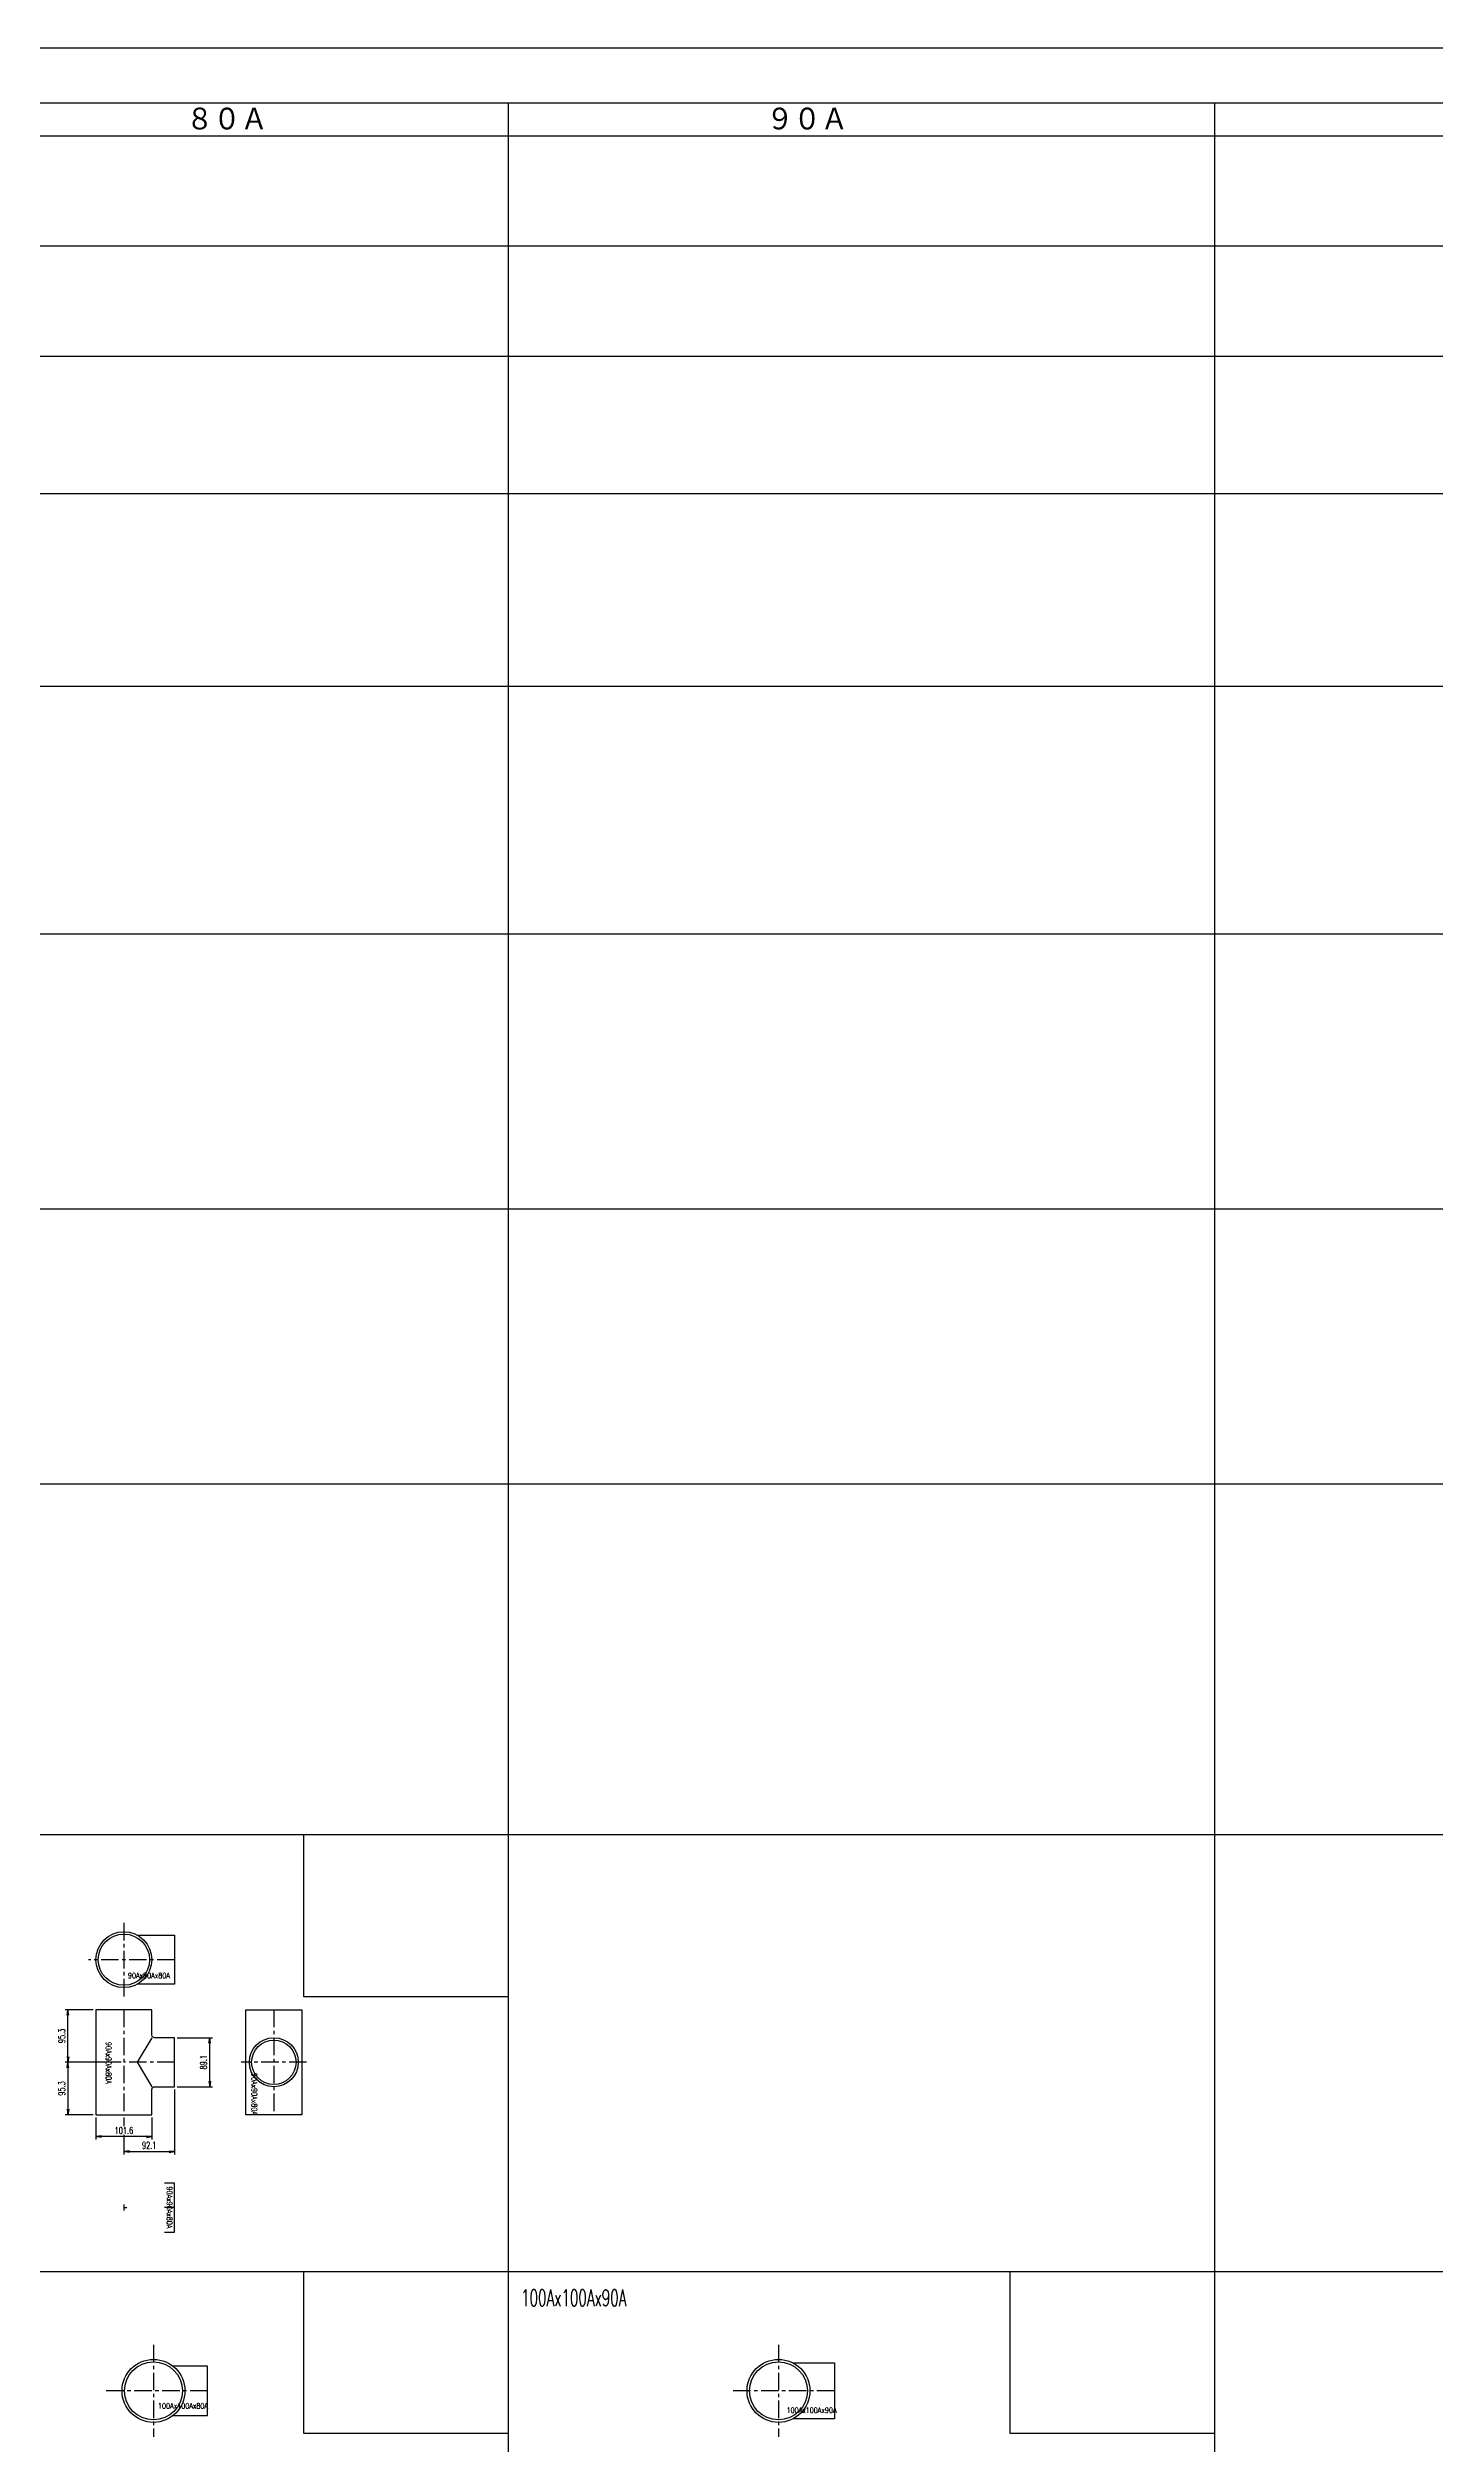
# Model space of a CAD drawing. Header units: millimetres. Extents: x 2090 to 42062, y -14812 to 2738.
# Drawn here: x 14671 to 17192, y -2548 to 1808 of the extents above; entities that cross this region are included whole.
import ezdxf

# ---------------------------------------------------------------- set-up
doc = ezdxf.new("R2010")
doc.units = ezdxf.units.MM
doc.header["$PDMODE"] = 35
doc.linetypes.add('CENTER', pattern=[50.8, 31.75, -6.35, 6.35, -6.35])
for name, color, linetype in [('#配管（SUS)', 220, 'Continuous'), ('DIM', 1, 'Continuous'), ('skeleton', 7, 'Continuous')]:
    doc.layers.add(name, color=color, linetype=linetype)
doc.styles.add('kpk', font='romans.shx', dxfattribs={"width": 0.7, "bigfont": 'extfont2.shx'})
doc.styles.get("Standard").update_dxf_attribs({"font": 'romans.shx', "bigfont": 'extfont.shx'})
doc.dimstyles.new('1／5～KPK', dxfattribs={"dimscale": 5, "dimtxt": 2.5, "dimasz": 2, "dimexe": 1, "dimexo": 1, "dimgap": 1, "dimtad": 3, "dimdsep": 46, "dimtxsty": 'kpk', "dimblk": 'OPEN', "dimcen": 2.5, "dimclrd": 9, "dimclre": 9, "dimclrt": 4, "dimadec": 1, "dimazin": 2, "dimtfac": 1, "dimtmove": 0, "dimatfit": 2, "dimldrblk": 'OPEN', "dimfxl": 1, "dimtfill": 1, "dimlwd": -1, "dimlwe": -1, "dimarcsym": 1})

# ---------------------------------------------------------------- blocks, each defined once
blk = doc.blocks.new('_Open')
at = {"color": 0, "linetype": 'ByBlock', "lineweight": -2}
for p, q in [((-1, 0.17), (0, 0)), ((-1, -0.17), (0, 0)), ((0, 0), (-1, 0))]:
    blk.add_line(p, q, dxfattribs=at)
blk = doc.blocks.new('*D408')
at = {"layer": 'Defpoints', "color": 0, "linetype": 'ByBlock', "transparency": 16777216}
for p in [(14707.3, -1758.4), (14758.2, -1758.4), (14809, -1853.7)]:
    blk.add_point(p, dxfattribs=at)
at = {"layer": 'DIM', "color": 9, "transparency": 16777216}
for p, q in [((14753.2, -1758.4), (14702.3, -1758.4)), ((14707.3, -1843.7), (14707.3, -1768.4)), ((14804, -1853.7), (14702.3, -1853.7))]:
    blk.add_line(p, q, dxfattribs=at)
at = {"layer": 'DIM', "color": 9, "linetype": 'ByBlock', "transparency": 16777216, "xscale": 10, "yscale": 10, "zscale": 10}
for p, rotation in [((14707.3, -1758.4), 90), ((14707.3, -1853.7), 270)]:
    blk.add_blockref('_Open', p, dxfattribs=dict(at, rotation=rotation))
at = {"layer": 'DIM', "color": 4, "linetype": 'ByBlock', "transparency": 16777216, "insert": (14696.1, -1806), "char_height": 12.5, "attachment_point": 5, "rotation": 90, "style": 'kpk', "bg_fill": 3, "box_fill_scale": 1.1, "bg_fill_color": 256, "bg_fill_true_color": 13158600, "bg_fill_transparency": 0}
blk.add_mtext('95.3', dxfattribs=at)
blk = doc.blocks.new('*D409')
at = {"layer": 'Defpoints', "color": 0, "linetype": 'ByBlock', "transparency": 16777216}
for p in [(14809, -1853.7), (14707.3, -1949), (14758.2, -1949)]:
    blk.add_point(p, dxfattribs=at)
at = {"layer": 'DIM', "color": 9, "transparency": 16777216}
for p, q in [((14804, -1853.7), (14702.3, -1853.7)), ((14707.3, -1863.7), (14707.3, -1939)), ((14753.2, -1949), (14702.3, -1949))]:
    blk.add_line(p, q, dxfattribs=at)
at = {"layer": 'DIM', "color": 9, "linetype": 'ByBlock', "transparency": 16777216, "xscale": 10, "yscale": 10, "zscale": 10}
for p, rotation in [((14707.3, -1853.7), 90), ((14707.3, -1949), 270)]:
    blk.add_blockref('_Open', p, dxfattribs=dict(at, rotation=rotation))
at = {"layer": 'DIM', "color": 4, "linetype": 'ByBlock', "transparency": 16777216, "insert": (14696.1, -1901.3), "char_height": 12.5, "attachment_point": 5, "rotation": 90, "style": 'kpk', "bg_fill": 3, "box_fill_scale": 1.1, "bg_fill_color": 256, "bg_fill_true_color": 13158600, "bg_fill_transparency": 0}
blk.add_mtext('95.3', dxfattribs=at)
blk = doc.blocks.new('*D410')
at = {"layer": 'Defpoints', "color": 0, "linetype": 'ByBlock', "transparency": 16777216}
for p in [(14901.1, -1898.2), (14809, -1949), (14901.1, -2016.1)]:
    blk.add_point(p, dxfattribs=at)
at = {"layer": 'DIM', "color": 9, "transparency": 16777216}
for p, q in [((14901.1, -1903.2), (14901.1, -2021.1)), ((14809, -1954), (14809, -2021.1)), ((14819, -2016.1), (14891.1, -2016.1))]:
    blk.add_line(p, q, dxfattribs=at)
at = {"layer": 'DIM', "color": 9, "linetype": 'ByBlock', "transparency": 16777216, "xscale": 10, "yscale": 10, "zscale": 10, "rotation": 180}
blk.add_blockref('_Open', (14809, -2016.1), dxfattribs=at)
at = {"layer": 'DIM', "color": 9, "linetype": 'ByBlock', "transparency": 16777216, "xscale": 10, "yscale": 10, "zscale": 10}
blk.add_blockref('_Open', (14901.1, -2016.1), dxfattribs=at)
at = {"layer": 'DIM', "color": 4, "linetype": 'ByBlock', "transparency": 16777216, "insert": (14855, -2004.8), "char_height": 12.5, "attachment_point": 5, "style": 'kpk', "bg_fill": 3, "box_fill_scale": 1.1, "bg_fill_color": 256, "bg_fill_true_color": 13158600, "bg_fill_transparency": 0}
blk.add_mtext('92.1', dxfattribs=at)
blk = doc.blocks.new('*D411')
at = {"layer": 'Defpoints', "color": 0, "linetype": 'ByBlock', "transparency": 16777216}
for p in [(14758.2, -1949), (14859.8, -1949), (14758.2, -1988.9)]:
    blk.add_point(p, dxfattribs=at)
at = {"layer": 'DIM', "color": 9, "transparency": 16777216}
for p, q in [((14758.2, -1954), (14758.2, -1993.9)), ((14859.8, -1954), (14859.8, -1993.9)), ((14849.8, -1988.9), (14768.2, -1988.9))]:
    blk.add_line(p, q, dxfattribs=at)
at = {"layer": 'DIM', "color": 9, "linetype": 'ByBlock', "transparency": 16777216, "xscale": 10, "yscale": 10, "zscale": 10, "rotation": 180}
blk.add_blockref('_Open', (14758.2, -1988.9), dxfattribs=at)
at = {"layer": 'DIM', "color": 9, "linetype": 'ByBlock', "transparency": 16777216, "xscale": 10, "yscale": 10, "zscale": 10}
blk.add_blockref('_Open', (14859.8, -1988.9), dxfattribs=at)
at = {"layer": 'DIM', "color": 4, "linetype": 'ByBlock', "transparency": 16777216, "insert": (14809, -1977.7), "char_height": 12.5, "attachment_point": 5, "style": 'kpk', "bg_fill": 3, "box_fill_scale": 1.1, "bg_fill_color": 256, "bg_fill_true_color": 13158600, "bg_fill_transparency": 0}
blk.add_mtext('101.6', dxfattribs=at)
blk = doc.blocks.new('*D412')
at = {"layer": 'Defpoints', "color": 0, "linetype": 'ByBlock', "transparency": 16777216}
for p in [(14901.1, -1809.1), (14964.9, -1809.1), (14901.1, -1898.2)]:
    blk.add_point(p, dxfattribs=at)
at = {"layer": 'DIM', "color": 9, "transparency": 16777216}
for p, q in [((14906.1, -1809.1), (14969.9, -1809.1)), ((14964.9, -1888.2), (14964.9, -1819.1)), ((14906.1, -1898.2), (14969.9, -1898.2))]:
    blk.add_line(p, q, dxfattribs=at)
at = {"layer": 'DIM', "color": 9, "linetype": 'ByBlock', "transparency": 16777216, "xscale": 10, "yscale": 10, "zscale": 10}
for p, rotation in [((14964.9, -1809.1), 90), ((14964.9, -1898.2), 270)]:
    blk.add_blockref('_Open', p, dxfattribs=dict(at, rotation=rotation))
at = {"layer": 'DIM', "color": 4, "linetype": 'ByBlock', "transparency": 16777216, "insert": (14953.7, -1853.7), "char_height": 12.5, "attachment_point": 5, "rotation": 90, "style": 'kpk', "bg_fill": 3, "box_fill_scale": 1.1, "bg_fill_color": 256, "bg_fill_true_color": 13158600, "bg_fill_transparency": 0}
blk.add_mtext('89.1', dxfattribs=at)
blk = doc.blocks.new('（SUS)90A×80A-RT-1')
at = {"layer": '#配管（SUS)', "color": 2, "linetype": 'CENTER'}
for p, q in [((0, 95.3), (0, -95.3)), ((92.1, 0), (0, 0))]:
    blk.add_line(p, q, dxfattribs=at)
at = {"layer": '#配管（SUS)', "color": 0, "linetype": 'ByBlock'}
blk.add_lwpolyline([(55.8, 44.6, -0.414214), (50.8, 49.6), (50.8, 95.3), (-50.8, 95.3), (-50.8, -95.3), (50.8, -95.3), (50.8, -49.5, -0.414214), (55.8, -44.5), (92.1, -44.5), (92.1, 44.6)], format="xyb", close=True, dxfattribs=at)
blk.add_lwpolyline([(50.8, 44.6), (24.4, 0), (50.8, -44.5)], dxfattribs=at)
at = {"layer": 'Defpoints', "color": 5, "insert": (-27.8, -1.1), "char_height": 10, "attachment_point": 5, "rotation": 270}
blk.add_mtext('{\\W0.7;90Ax90Ax80A}', dxfattribs=at)
blk = doc.blocks.new('（SUS)90A×80A-RT-2')
at = {"layer": '#配管（SUS)', "color": 2, "linetype": 'CENTER'}
for p, q in [((0, 95.3), (0, -95.3)), ((59.6, 0), (-59.6, 0))]:
    blk.add_line(p, q, dxfattribs=at)
at = {"layer": '#配管（SUS)', "color": 0, "linetype": 'ByBlock'}
blk.add_lwpolyline([(50.8, 95.3), (50.8, -95.3), (-50.8, -95.3), (-50.8, 95.3)], close=True, dxfattribs=at)
for radius in [44.5, 40.4]:
    blk.add_circle((0, 0), radius, dxfattribs=at)
at = {"layer": 'Defpoints', "color": 5, "insert": (-35.3, -57.6), "char_height": 10, "attachment_point": 5, "rotation": 270}
blk.add_mtext('{\\W0.7;90Ax90Ax80A}', dxfattribs=at)
blk = doc.blocks.new('（SUS)90A×80A-RT-3')
at = {"layer": '#配管（SUS)', "color": 2, "linetype": 'CENTER'}
for p, q in [((0, 66.7), (0, -66.7)), ((92.1, 0), (-64.6, 0))]:
    blk.add_line(p, q, dxfattribs=at)
at = {"layer": '#配管（SUS)', "color": 0, "linetype": 'ByBlock'}
blk.add_lwpolyline([(24.4, 44.5), (92.1, 44.5), (92.1, -44.5), (24.4, -44.5)], dxfattribs=at)
for radius in [50.8, 46.6]:
    blk.add_circle((0, 0), radius, dxfattribs=at)
at = {"layer": 'Defpoints', "color": 5, "insert": (45.5, -28.9), "char_height": 10, "attachment_point": 5}
blk.add_mtext('{\\W0.7;90Ax90Ax80A}', dxfattribs=at)
blk = doc.blocks.new('（SUS)90A×80A-RT-6')
at = {"layer": '#配管（SUS)', "color": 2, "linetype": 'CENTER'}
for p, q in [((0, 5.3), (0, -5.3)), ((0, 0), (5.3, 0)), ((92.1, 0), (74, 0))]:
    blk.add_line(p, q, dxfattribs=at)
at = {"layer": '#配管（SUS)', "color": 0, "linetype": 'ByBlock'}
blk.add_lwpolyline([(74, -44.6), (92.1, -44.6), (92.1, 44.5), (74, 44.5)], dxfattribs=at)
at = {"layer": 'Defpoints', "color": 5, "insert": (83, 0), "char_height": 10, "attachment_point": 5, "rotation": 270}
blk.add_mtext('{\\W0.7;90Ax90Ax80A}', dxfattribs=at)
blk = doc.blocks.new('（SUS)100A×80A-RT-3')
at = {"layer": '#配管（SUS)', "color": 2, "linetype": 'CENTER'}
for p, q in [((0, 83.8), (0, -83.8)), ((98.4, 0), (-85.7, 0))]:
    blk.add_line(p, q, dxfattribs=at)
at = {"layer": '#配管（SUS)', "color": 0, "linetype": 'ByBlock'}
blk.add_lwpolyline([(35.8, -44.5), (98.4, -44.5), (98.4, 44.6), (35.8, 44.6)], dxfattribs=at)
for radius in [57.2, 52.7]:
    blk.add_circle((0, 0), radius, dxfattribs=at)
at = {"layer": 'Defpoints', "color": 5, "insert": (53.7, -27.3), "char_height": 10, "attachment_point": 5}
blk.add_mtext('{\\W0.7;100Ax100Ax80A}', dxfattribs=at)
blk = doc.blocks.new('（SUS)100A×90A-RT-3')
at = {"layer": '#配管（SUS)', "color": 2, "linetype": 'CENTER'}
for p, q in [((0, 83.8), (0, -83.8)), ((101.6, 0), (-85.7, 0))]:
    blk.add_line(p, q, dxfattribs=at)
at = {"layer": '#配管（SUS)', "color": 0, "linetype": 'ByBlock'}
blk.add_lwpolyline([(26.2, 50.8), (101.6, 50.8), (101.6, -50.8), (26.2, -50.8)], dxfattribs=at)
for radius in [57.2, 52.7]:
    blk.add_circle((0, 0), radius, dxfattribs=at)
at = {"layer": '#配管（SUS)', "color": 5, "insert": (60.1, -35.2), "char_height": 10, "attachment_point": 5}
blk.add_mtext('{\\W0.7;100Ax100Ax90A}', dxfattribs=at)

msp = doc.modelspace()

# ---------------------------------------------------------------- linework, layer by layer
at = {"layer": 'skeleton'}
for p, q in [((8325.36, 1807.568), (21142.157, 1807.568)), ((8385.36, 1707.568), (21142.157, 1707.568)), ((15507.303, 1707.568), (15507.303, -7094.106)), ((16791.251, 1707.568), (16791.251, -7094.106)), ((8325.36, 1647.568), (21142.157, 1647.568)), ((8325.36, 1447.568), (21142.157, 1447.568)), ((8325.36, 1247.568), (21142.157, 1247.568)), ((8325.36, 997.568), (21142.157, 997.568)), ((8325.36, 647.568), (21142.157, 647.568)), ((8325.36, 197.568), (21142.157, 197.568)), ((8325.36, -302.432), (21142.157, -302.432)), ((8325.36, -802.432), (21142.157, -802.432)), ((8325.36, -1439.643), (21142.157, -1439.643)), ((8325.36, -2233.746), (21142.157, -2233.746))]:
    msp.add_line(p, q, dxfattribs=at)
for points in [[(15135.869, -1439.643), (15507.303, -1439.643), (15507.303, -1734.52), (15135.869, -1734.52)], [(15135.869, -2233.746), (15507.303, -2233.746), (15507.303, -2528.623), (15135.869, -2528.623)], [(16419.816, -2233.746), (16791.251, -2233.746), (16791.251, -2528.623), (16419.816, -2528.623)]]:
    msp.add_lwpolyline(points, close=True, dxfattribs=at)

# ---------------------------------------------------------------- block references
at = {"layer": '#配管（SUS)'}
for name, p in [('（SUS)90A×80A-RT-3', (14808.989, -1667.243)), ('（SUS)90A×80A-RT-2', (15081.501, -1853.666)), ('（SUS)90A×80A-RT-6', (14808.989, -2117.671)), ('（SUS)100A×80A-RT-3', (14862.761, -2450.976)), ('（SUS)100A×90A-RT-3', (15998.691, -2450.976))]:
    msp.add_blockref(name, p, dxfattribs=at)

# ---------------------------------------------------------------- texts
at = {"color": 71, "insert": (15530.861, -2281.831), "char_height": 30, "attachment_point": 4}
msp.add_mtext('{\\W0.6;100Ax100Ax90A}', dxfattribs=at)
at = {"layer": 'skeleton', "char_height": 45, "attachment_point": 5}
for s, insert in [('８０Ａ', (14996.275, 1677.568)), ('９０Ａ', (16050.832, 1677.568))]:
    msp.add_mtext(s, dxfattribs=dict(at, insert=insert))

# ---------------------------------------------------------------- dimensions: what is measured, and where the dimension line sits
at = {"layer": 'DIM', "linetype": 'ByBlock'}
dim = msp.add_linear_dim(base=(14707.332, -1758.366), p1=(14808.989, -1853.666), p2=(14758.189, -1758.366), angle=90, dimstyle='1／5～KPK', dxfattribs=at)
dim.commit()
dim.dimension.update_dxf_attribs({"geometry": '*D408', "text_midpoint": (14696.082, -1806.016)})

# ---------------------------------------------------------------- next in the draw order: dimensions: what is measured, and where the dimension line sits
dim = msp.add_linear_dim(base=(14707.332, -1948.966), p1=(14808.989, -1853.666), p2=(14758.189, -1948.966), angle=90, dimstyle='1／5～KPK', dxfattribs=at)
dim.commit()
dim.dimension.update_dxf_attribs({"geometry": '*D409', "text_midpoint": (14696.082, -1901.316)})

# ---------------------------------------------------------------- next in the draw order: dimensions: what is measured, and where the dimension line sits
dim = msp.add_linear_dim(base=(14901.089, -2016.065), p1=(14808.989, -1948.966), p2=(14901.089, -1898.216), dimstyle='1／5～KPK', dxfattribs=at)
dim.commit()
dim.dimension.update_dxf_attribs({"geometry": '*D410', "text_midpoint": (14855.039, -2004.815)})

# ---------------------------------------------------------------- next in the draw order: dimensions: what is measured, and where the dimension line sits
dim = msp.add_linear_dim(base=(14964.93, -1809.116), p1=(14901.089, -1898.216), p2=(14901.089, -1809.116), angle=90, dimstyle='1／5～KPK', dxfattribs=at)
dim.commit()
dim.dimension.update_dxf_attribs({"geometry": '*D412', "text_midpoint": (14953.68, -1853.666)})
dim = msp.add_linear_dim(base=(14758.189, -1988.945), p1=(14859.789, -1948.966), p2=(14758.189, -1948.966), dimstyle='1／5～KPK', dxfattribs=at)
dim.commit()
dim.dimension.update_dxf_attribs({"geometry": '*D411', "text_midpoint": (14808.989, -1977.695)})

# ---------------------------------------------------------------- next in the draw order: block references
at = {"layer": '#配管（SUS)'}
msp.add_blockref('（SUS)90A×80A-RT-1', (14808.989, -1853.666), dxfattribs=at)

doc.saveas('drawing.dxf')
